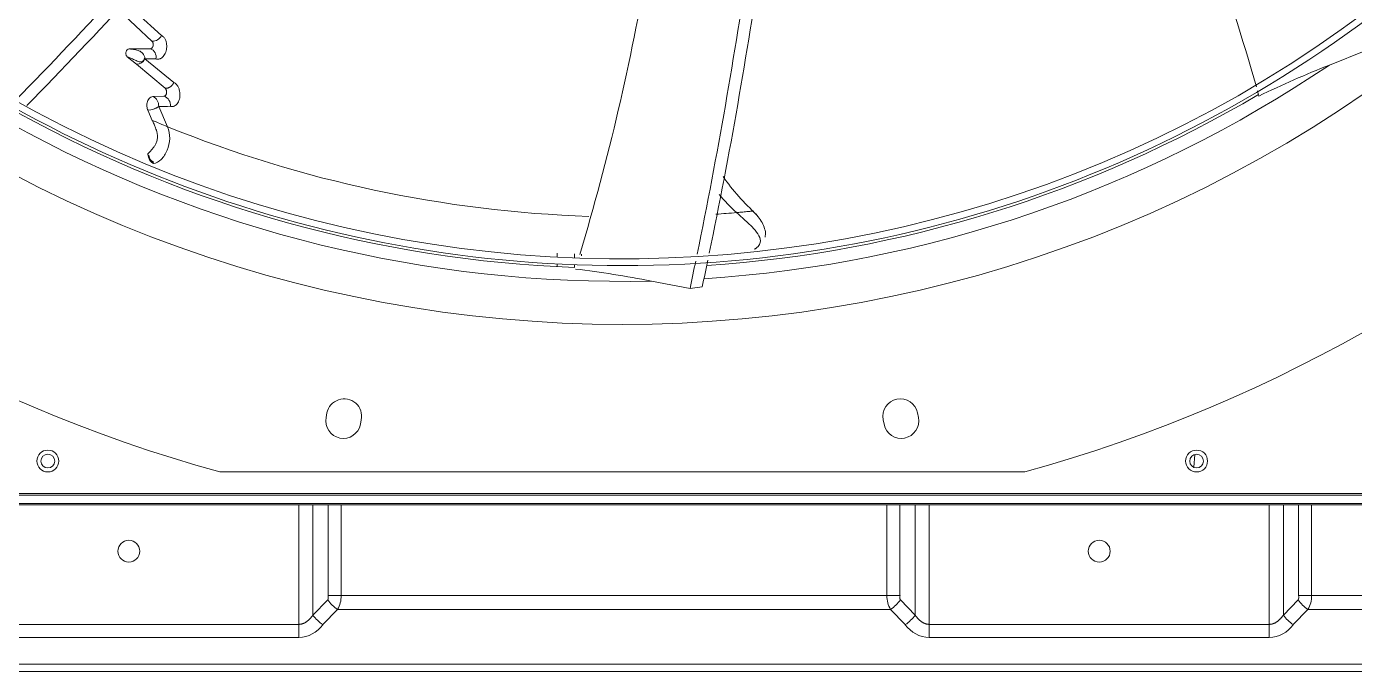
# Model space of a CAD drawing. Header units: millimetres. Extents: x 113490 to 142599, y -20467 to 115.
# Drawn here: x 133460.5 to 133945.9, y -11964.5 to -11728.5 of the extents above; entities that cross this region are included whole.
import ezdxf

# ---------------------------------------------------------------- set-up
doc = ezdxf.new("R2010")
doc.units = ezdxf.units.MM
doc.layers.add('DV3_0', color=7, linetype='Continuous')

msp = doc.modelspace()

# ---------------------------------------------------------------- linework, layer by layer
at = {"layer": 'DV3_0', "color": 7, "linetype": 'Continuous', "lineweight": 15}
for p, q in [((133506.3, -11733.81), (133494.31, -11722.68)), ((133509.8, -11731.77), (133500.67, -11723.51)), ((133497.92, -11736.7), (133505.66, -11736.62)), ((133936.78, -11742.58), (133950.12, -11737.2)), ((133500.6, -11742.25), (133497.29, -11739.54)), ((133511.08, -11751.06), (133500.6, -11742.25)), ((133503.73, -11740.27), (133503.69, -11740.05)), ((133514.27, -11748.98), (133503.73, -11740.27)), ((133506.63, -11754.06), (133510.69, -11753.96)), ((133512, -11765.15), (133508.77, -11757.71)), ((133506.43, -11762.82), (133504.82, -11759.14)), ((133504.74, -11775.19), (133504.75, -11775.17)), ((133654.43, -11812.87), (133654.43, -11811.36)), ((133654.43, -11816.37), (133654.43, -11815.37)), ((133688.89, -11821.62), (133703.03, -11824.31)), ((133703.03, -11824.31), (133707.49, -11823.68)), ((133570.29, -11869.88), (133569.96, -11871.55)), ((133786.52, -11871.55), (133786.19, -11869.88)), ((133582.51, -11874.04), (133582.84, -11872.38)), ((133773.63, -11872.38), (133773.96, -11874.04)), ((133887.55, -11885.08), (133887.18, -11889.76)), ((133825.41, -11891.49), (133531.06, -11891.49)), ((134175.58, -11899.99), (133181.67, -11899.99)), ((134175.58, -11902.99), (133181.67, -11902.99)), ((133435.68, -11903.49), (133560, -11903.49)), ((133565.16, -11903.49), (133560, -11903.49)), ((133565.16, -11903.49), (133570.69, -11903.49)), ((133575.46, -11903.49), (133570.69, -11903.49)), ((133575.46, -11903.49), (133775.02, -11903.49)), ((133779.79, -11903.49), (133775.02, -11903.49)), ((133779.79, -11903.49), (133785.31, -11903.49)), ((133790.48, -11903.49), (133785.31, -11903.49)), ((133914.8, -11903.49), (133790.48, -11903.49)), ((133919.96, -11903.49), (133914.8, -11903.49)), ((133919.96, -11903.49), (133925.49, -11903.49)), ((133930.26, -11903.49), (133925.49, -11903.49)), ((133930.26, -11903.49), (134015.02, -11903.49)), ((133117.62, -11964.49), (134232.86, -11964.49))]:
    msp.add_line(p, q, dxfattribs=at)
at = {"layer": 'DV3_0', "color": 7, "linetype": 'Continuous', "lineweight": 20}
for p, q in [((133660.74, -11813.15), (133660.74, -11811.7)), ((133663.36, -11812.36), (133663.36, -11811.84)), ((133660.74, -11816.66), (133660.74, -11815.65)), ((134188.84, -11899.39), (133168.6, -11899.39)), ((133560, -11947.25), (133560, -11903.49)), ((133565.16, -11943.87), (133565.16, -11903.49)), ((133570.69, -11903.49), (133570.69, -11936.74)), ((133575.46, -11903.49), (133575.46, -11936.74)), ((133775.02, -11936.74), (133775.02, -11903.49)), ((133779.79, -11936.74), (133779.79, -11903.49)), ((133785.31, -11903.49), (133785.31, -11943.87)), ((133790.48, -11903.49), (133790.48, -11947.25)), ((133914.8, -11903.49), (133914.8, -11947.25)), ((133919.96, -11903.49), (133919.96, -11943.87)), ((133925.49, -11903.49), (133925.49, -11936.74)), ((133930.26, -11903.49), (133930.26, -11936.74)), ((133570.69, -11936.74), (133575.46, -11936.74)), ((133775.02, -11936.74), (133575.46, -11936.74)), ((133779.79, -11936.74), (133775.02, -11936.74)), ((133925.49, -11936.74), (133930.26, -11936.74)), ((134015.02, -11936.74), (133930.26, -11936.74)), ((133570.55, -11938.28), (133565.16, -11943.87)), ((133574.13, -11941.77), (133568.74, -11947.36)), ((133776.35, -11941.77), (133574.13, -11941.77)), ((133781.73, -11947.36), (133776.35, -11941.77)), ((133785.31, -11943.87), (133779.93, -11938.28)), ((133925.35, -11938.28), (133919.96, -11943.87)), ((133928.93, -11941.77), (133923.54, -11947.36)), ((134016.35, -11941.77), (133928.93, -11941.77)), ((133560, -11947.25), (133435.68, -11947.25)), ((133560, -11947.25), (133560, -11952.04)), ((133914.8, -11947.25), (133790.48, -11947.25)), ((133790.48, -11947.25), (133790.48, -11952.04)), ((133914.8, -11947.25), (133914.8, -11952.04)), ((133560, -11952.04), (133435.68, -11952.04)), ((133914.8, -11952.04), (133790.48, -11952.04)), ((133117.62, -11961.85), (134232.86, -11961.85))]:
    msp.add_line(p, q, dxfattribs=at)
at = {"layer": 'DV3_0', "color": 7, "linetype": 'Continuous', "lineweight": 15}
for centre, radius in [((133468.23, -11887.49), 4), ((133888.23, -11887.49), 4), ((133468.23, -11887.49), 2.5), ((133888.23, -11887.49), 2.5), ((133497.84, -11920.49), 4), ((133852.64, -11920.49), 4)]:
    msp.add_circle(centre, radius, dxfattribs=at)
for centre, radius, start, end in [((133678.24, -11359.99), 551.5, 195.4775, 254.5225), ((133678.24, -11359.99), 551.5, 285.4775, 344.5225), ((133071.06, -11989.01), 872.25, 15.864, 23.15375), ((132853.84, -11069), 872.24, 310.5122, 317.77416), ((132081.45, -10413.41), 1921.39, 315.69478, 319.02272), ((132145.55, -10469.09), 1840.9, 315.58647, 319.0689), ((133678.24, -11359.99), 453.5, 225.9915, 315.56), ((133678.24, -11359.99), 456, 270, 315.5611), ((133678.24, -11359.99), 456, 226.2335, 270), ((131823.17, -11426.96), 1921.39, 348.44556, 351.75301), ((131907.2, -11439.15), 1840.9, 348.33271, 351.78205), ((133678.24, -11359.99), 477.5, 226.9802, 313.0198), ((132827.37, -11560.89), 872.25, 343.27776, 350.45664), ((133506.59, -11730.27), 3.55, 265.4096, 335.1519), ((133504.62, -11739.65), 3.21, 347.6517, 71.1439), ((133500.77, -11739.05), 3.2, 266.8406, 337.4758), ((133502.28, -11739.51), 1.92, 273.3073, 284.0677), ((133500.31, -11738.63), 3.66, 311.5503, 337.1639), ((133500.83, -11740.23), 2.86, 3.4886, 9.9712), ((133508.17, -11580.93), 159.41, 268.4037, 269.8503), ((134087.95, -12120.93), 407.44, 111.7801, 115.7369), ((133678.24, -11359.99), 457, 273.8842, 300.5991), ((133071.06, -11989.01), 872.25, 15.63642, 15.76533), ((133504.56, -11752.25), 6.9, 272.155, 307.597), ((133504.48, -11752.02), 7.13, 272.7525, 306.9995), ((133504.91, -11757.52), 3.86, 357.1818, 63.5888), ((133509.04, -11585.05), 172.67, 269.9107, 271.3205), ((133509.62, -11757.21), 3.43, 352.2982, 71.7881), ((133678.24, -11359.99), 457, 241.1263, 267.8054), ((133652.86, -11420.07), 372.72, 246.8673, 247.7953), ((133785.99, -11733.14), 86.91, 215.3254, 227.5701), ((133766.72, -11746.22), 68.66, 227.1697, 227.3633), ((133726.71, -11810.12), 0.228, 113.42, 121.4287), ((133725.19, -11806.54), 3.66, 293.0102, 343.8905), ((133726.57, -11808.9), 1.01, 272.8523, 351.7231), ((131823.17, -11426.96), 1921.39, 348.06491, 348.36936), ((131907.2, -11439.15), 1840.9, 347.94302, 348.25074), ((133611.52, -12221.64), 407.44, 79.0531, 83.0099), ((133576.57, -11871.13), 6.4, 348.75, 168.75), ((133779.91, -11871.13), 6.4, 11.25, 191.25), ((133576.24, -11872.79), 6.4, 168.75, 348.75), ((133780.24, -11872.79), 6.4, 191.25, 11.25)]:
    msp.add_arc(centre, radius, start, end, dxfattribs=at)
at = {"layer": 'DV3_0', "color": 7, "linetype": 'Continuous', "lineweight": 20}
for centre, radius, start, end in [((133678.24, -11359.99), 461.75, 273.7025, 304.0494), ((133678.24, -11359.99), 461.75, 240.9755, 271.3224), ((133681.53, -11347.24), 450.99, 247.92, 268.0313), ((133681.53, -11347.24), 450.99, 273.9356, 274.8998), ((133568.9, -11937.36), 1.89, 330.7536, 19.0013), ((133566.13, -11936.97), 9.33, 329.0299, 1.4276), ((133784.35, -11936.97), 9.33, 178.573, 210.9695), ((133781.58, -11937.36), 1.89, 160.9993, 209.2458), ((133923.7, -11937.36), 1.89, 330.7536, 19.0013), ((133920.93, -11936.97), 9.33, 329.0299, 1.4276), ((133559.75, -11941.05), 10.99, 271.315, 324.9258), ((133790.73, -11941.05), 10.99, 215.0741, 268.685), ((133914.55, -11941.05), 10.99, 271.315, 324.9259)]:
    msp.add_arc(centre, radius, start, end, dxfattribs=at)
at = {"layer": 'DV3_0', "color": 7, "linetype": 'Continuous', "lineweight": 15}
for centre, major_axis, start_param, end_param in [((133574.13, -11938.28), (-4.49, 4.33), 1.144952, 1.969202), ((133776.35, -11938.28), (4.49, 4.33), 4.313983, 5.138233), ((133928.93, -11938.28), (-4.49, 4.33), 1.144952, 1.969202), ((133568.74, -11943.87), (-4.49, 4.33), 1.144952, 1.969202), ((133781.73, -11943.87), (4.49, 4.33), 4.313983, 5.138233), ((133923.54, -11943.87), (-4.49, 4.33), 1.144952, 1.969202)]:
    msp.add_ellipse(centre, major_axis=major_axis, ratio=0.436952, start_param=start_param, end_param=end_param, dxfattribs=at)
for points, knots in [([(133505.66, -11736.62), (133505.69, -11736.61), (133505.75, -11736.61), (133505.84, -11736.59), (133505.92, -11736.57), (133506.04, -11736.52), (133506.18, -11736.43), (133506.34, -11736.28), (133506.48, -11736.09), (133506.64, -11735.77), (133506.74, -11735.41), (133506.76, -11735.03), (133506.74, -11734.76), (133506.7, -11734.52), (133506.63, -11734.31), (133506.54, -11734.12), (133506.43, -11733.95), (133506.35, -11733.86), (133506.3, -11733.81)], [0, 0, 0, 0, 0.029616, 0.059226, 0.08909, 0.119465, 0.183347, 0.248712, 0.319828, 0.392571, 0.547826, 0.625223, 0.702226, 0.763016, 0.82292, 0.883392, 0.941921, 1, 1, 1, 1]), ([(133507.76, -11740.34), (133507.91, -11740.37), (133508.2, -11740.45), (133508.63, -11740.45), (133509.05, -11740.37), (133509.44, -11740.22), (133509.79, -11740.02), (133510.44, -11739.51), (133511.24, -11738.39), (133511.67, -11736.81), (133511.73, -11735.47), (133511.62, -11734.42), (133511.28, -11733.35), (133510.69, -11732.36), (133510.11, -11731.97), (133509.8, -11731.77)], [0, 0, 0, 0, 0.04381, 0.08609, 0.127028, 0.166816, 0.205447, 0.242833, 0.392665, 0.553217, 0.628415, 0.712622, 0.803628, 0.899436, 1, 1, 1, 1]), ([(133497.92, -11736.7), (133497.71, -11736.7), (133497.48, -11736.79), (133497.08, -11737.14), (133496.91, -11737.4), (133496.77, -11737.91), (133496.75, -11738.1), (133496.75, -11738.47), (133496.78, -11738.66), (133496.88, -11738.98), (133496.94, -11739.1), (133497.08, -11739.33), (133497.17, -11739.44), (133497.29, -11739.54)], [0, 0, 0, 0, 0.25, 0.25, 0.5, 0.5, 0.625, 0.625, 0.75, 0.75, 0.875, 0.875, 1, 1, 1, 1]), ([(133503.65, -11739.73), (133503.52, -11738.99), (133503.09, -11738.39), (133502.3, -11737.75), (133502.02, -11737.58), (133501.43, -11737.3), (133501.13, -11737.19), (133500.53, -11737.02), (133500.23, -11736.96), (133499.67, -11736.86), (133499.4, -11736.83), (133498.64, -11736.75), (133498.21, -11736.73), (133497.92, -11736.7)], [0, 0, 0, 0, 0.25, 0.25, 0.375, 0.375, 0.5, 0.5, 0.625, 0.625, 0.75, 0.75, 1, 1, 1, 1]), ([(133497.29, -11739.54), (133497.56, -11739.67), (133497.89, -11739.81), (133498.64, -11740.12), (133499.06, -11740.3), (133499.74, -11740.6), (133499.97, -11740.71), (133500.45, -11740.92), (133500.7, -11741.02), (133501.19, -11741.21), (133501.43, -11741.3), (133501.91, -11741.41), (133502.15, -11741.44), (133502.39, -11741.43)], [0, 0, 0, 0, 0.25, 0.25, 0.5, 0.5, 0.625, 0.625, 0.75, 0.75, 0.875, 0.875, 1, 1, 1, 1]), ([(133510.69, -11753.96), (133510.72, -11753.95), (133510.78, -11753.95), (133510.87, -11753.93), (133510.95, -11753.9), (133511.06, -11753.85), (133511.2, -11753.76), (133511.34, -11753.6), (133511.47, -11753.4), (133511.6, -11753.07), (133511.67, -11752.69), (133511.66, -11752.28), (133511.61, -11752), (133511.54, -11751.75), (133511.45, -11751.54), (133511.34, -11751.36), (133511.22, -11751.19), (133511.13, -11751.11), (133511.08, -11751.06)], [0, 0, 0, 0, 0.028889, 0.057627, 0.086479, 0.11571, 0.177534, 0.240964, 0.311146, 0.383316, 0.541481, 0.622894, 0.703916, 0.766967, 0.829357, 0.88782, 0.94427, 1, 1, 1, 1]), ([(133514.27, -11748.98), (133514.25, -11749.02), (133514.22, -11749.11), (133514.15, -11749.23), (133514.08, -11749.36), (133514.01, -11749.48), (133513.94, -11749.6), (133513.86, -11749.71), (133513.78, -11749.81), (133513.7, -11749.92), (133513.61, -11750.01), (133513.53, -11750.11), (133513.44, -11750.2), (133513.35, -11750.28), (133513.27, -11750.36), (133513.18, -11750.43), (133513.09, -11750.5), (133513.01, -11750.56), (133512.92, -11750.62), (133512.83, -11750.67), (133512.69, -11750.76), (133512.48, -11750.86), (133512.22, -11750.97), (133511.94, -11751.04), (133511.66, -11751.09), (133511.37, -11751.1), (133511.18, -11751.08), (133511.08, -11751.06)], [0, 0, 0, 0, 0.032912, 0.064981, 0.096285, 0.126892, 0.156857, 0.186228, 0.215044, 0.243338, 0.271135, 0.298459, 0.325328, 0.351757, 0.377759, 0.403345, 0.428524, 0.453304, 0.477693, 0.501697, 0.525318, 0.596178, 0.669736, 0.746463, 0.826774, 0.911102, 1, 1, 1, 1]), ([(133513.02, -11757.67), (133513.11, -11757.69), (133513.29, -11757.74), (133513.67, -11757.77), (133514.39, -11757.7), (133515.4, -11757.06), (133516.29, -11755.59), (133516.58, -11753.95), (133516.51, -11752.57), (133516.3, -11751.53), (133515.88, -11750.49), (133515.21, -11749.52), (133514.59, -11749.16), (133514.27, -11748.98)], [0, 0, 0, 0, 0.026817, 0.053618, 0.111712, 0.23804, 0.384925, 0.553802, 0.628786, 0.712612, 0.80339, 0.89919, 1, 1, 1, 1]), ([(133504.82, -11759.14), (133504.79, -11759.06), (133504.66, -11758.74), (133504.4, -11757.84), (133504.39, -11756.62), (133504.75, -11755.51), (133505.23, -11754.8), (133505.87, -11754.27), (133506.37, -11754.13), (133506.63, -11754.06)], [0, 0, 0, 0, 0.040312, 0.156894, 0.426143, 0.570564, 0.710966, 0.853069, 1, 1, 1, 1]), ([(133506.43, -11762.82), (133506.53, -11763.05), (133506.75, -11763.53), (133507.15, -11764.43), (133507.56, -11765.42), (133507.94, -11766.48), (133508.18, -11767.37), (133508.3, -11768.16), (133508.34, -11768.77), (133508.3, -11769.4), (133508.19, -11770.06), (133507.97, -11770.77), (133507.63, -11771.54), (133507.2, -11772.25), (133506.8, -11772.81), (133506.49, -11773.2), (133506.24, -11773.5), (133505.99, -11773.78), (133505.75, -11774.05), (133505.51, -11774.3), (133505.29, -11774.54), (133505.09, -11774.76), (133504.9, -11774.98), (133504.8, -11775.1), (133504.75, -11775.17)], [0, 0, 0, 0, 0.040083, 0.086012, 0.159758, 0.214033, 0.27101, 0.312119, 0.349588, 0.378327, 0.427679, 0.47581, 0.526674, 0.604064, 0.662938, 0.69739, 0.732612, 0.768589, 0.805305, 0.842753, 0.880931, 0.919848, 0.959525, 1, 1, 1, 1]), ([(133512, -11765.15), (133512.6, -11766.47), (133512.83, -11767.95), (133512.72, -11770.92), (133512.38, -11772.41), (133511.29, -11775.07), (133510.53, -11776.24), (133508.81, -11777.95), (133507.85, -11778.49), (133506.93, -11778.58)], [0, 0, 0, 0, 0.25, 0.25, 0.5, 0.5, 0.75, 0.75, 1, 1, 1, 1]), ([(133504.74, -11775.19), (133504.74, -11775.19), (133504.74, -11775.2), (133504.75, -11775.23), (133504.76, -11775.26), (133504.77, -11775.29), (133504.8, -11775.34), (133504.83, -11775.4), (133504.89, -11775.49), (133504.98, -11775.61), (133505.09, -11775.76), (133505.18, -11775.86), (133505.23, -11775.92)], [0, 0, 0, 0, 0.045211, 0.094001, 0.147086, 0.205077, 0.268519, 0.337915, 0.463969, 0.614861, 0.787551, 1, 1, 1, 1]), ([(133506.93, -11778.58), (133506.86, -11778.55), (133506.73, -11778.49), (133506.53, -11778.39), (133506.35, -11778.27), (133506.17, -11778.14), (133506, -11777.99), (133505.84, -11777.83), (133505.7, -11777.67), (133505.52, -11777.41), (133505.32, -11777.07), (133505.14, -11776.61), (133505.01, -11776.13), (133504.88, -11775.65), (133504.79, -11775.33), (133504.75, -11775.17)], [0, 0, 0, 0, 0.053269, 0.106492, 0.159506, 0.21227, 0.264868, 0.317343, 0.369492, 0.421041, 0.535657, 0.650611, 0.76611, 0.881911, 1, 1, 1, 1]), ([(133506.78, -11777.99), (133506.73, -11777.97), (133506.63, -11777.92), (133506.48, -11777.84), (133506.34, -11777.75), (133506.21, -11777.66), (133506.09, -11777.57), (133505.94, -11777.43), (133505.77, -11777.24), (133505.57, -11776.91), (133505.38, -11776.47), (133505.28, -11776.11), (133505.23, -11775.92)], [0, 0, 0, 0, 0.065734, 0.129186, 0.19042, 0.249586, 0.306916, 0.362726, 0.475472, 0.588217, 0.784674, 1, 1, 1, 1]), ([(133506.93, -11778.58), (133506.84, -11778.58), (133506.77, -11778.51), (133506.71, -11778.28), (133506.73, -11778.13), (133506.78, -11777.99)], [0, 0, 0, 0, 0.5, 0.5, 1, 1, 1, 1]), ([(133726.08, -11796.03), (133726.08, -11796.03), (133726.07, -11796.03), (133725.97, -11796.03), (133725.69, -11796.05), (133725.16, -11796.1), (133724.6, -11796.16), (133723.83, -11796.23), (133722.89, -11796.32), (133721.68, -11796.43), (133720.64, -11796.52), (133720.05, -11796.58)], [0.4353687, 0.4353687, 0.4353687, 0.4353687, 0.4372935, 0.4998211, 0.6248762, 0.6874038, 0.7499313, 0.8124589, 0.8749865, 0.937514, 1, 1, 1, 1]), ([(133728.71, -11807.55), (133728.87, -11806.78), (133728.69, -11805.94), (133727.77, -11804.16), (133727.04, -11803.23), (133725.29, -11801.35), (133724.27, -11800.39), (133722.21, -11798.52), (133721.16, -11797.6), (133720.22, -11796.73)], [0, 0, 0, 0, 0.25, 0.25, 0.5, 0.5, 0.75, 0.75, 1, 1, 1, 1]), ([(133730.45, -11805.56), (133730.53, -11805.22), (133730.72, -11804.34), (133730.38, -11802.48), (133729.18, -11799.39), (133727.41, -11797.44), (133726.02, -11795.97)], [0, 0, 0, 0, 0.107288, 0.324774, 0.551743, 1, 1, 1, 1])]:
    msp.add_open_spline(points, degree=3, knots=knots, dxfattribs=at)
msp.add_open_spline([(133713.67, -11789.99), (133715.64, -11792.27), (133717.76, -11794.47), (133720.05, -11796.58)], degree=3, dxfattribs=at)
at = {"layer": 'DV3_0', "color": 7, "linetype": 'Continuous', "lineweight": 20}
for points, knots in [([(133565.16, -11943.87), (133565.1, -11943.97), (133564.96, -11944.15), (133564.76, -11944.41), (133564.57, -11944.65), (133564.37, -11944.88), (133564.18, -11945.09), (133563.99, -11945.28), (133563.8, -11945.47), (133563.62, -11945.64), (133563.44, -11945.8), (133563.26, -11945.95), (133563.09, -11946.09), (133562.92, -11946.21), (133562.75, -11946.33), (133562.58, -11946.44), (133562.42, -11946.54), (133562.26, -11946.64), (133562.1, -11946.72), (133561.94, -11946.8), (133561.78, -11946.87), (133561.63, -11946.93), (133561.48, -11946.99), (133561.32, -11947.04), (133561.17, -11947.09), (133561.02, -11947.13), (133560.88, -11947.16), (133560.73, -11947.19), (133560.58, -11947.21), (133560.44, -11947.23), (133560.29, -11947.24), (133560.15, -11947.25), (133560.05, -11947.25), (133560, -11947.25)], [0, 0, 0, 0, 0.049764, 0.097517, 0.143364, 0.187409, 0.229756, 0.270506, 0.309759, 0.347611, 0.384155, 0.419479, 0.453668, 0.486804, 0.518962, 0.550217, 0.580639, 0.610293, 0.639243, 0.667548, 0.695267, 0.722453, 0.749159, 0.775436, 0.80133, 0.82689, 0.85216, 0.877183, 0.902004, 0.92666, 0.951207, 0.975655, 1, 1, 1, 1]), ([(133790.48, -11947.25), (133790.43, -11947.25), (133790.33, -11947.25), (133790.19, -11947.24), (133790.04, -11947.23), (133789.89, -11947.21), (133789.75, -11947.19), (133789.6, -11947.16), (133789.45, -11947.13), (133789.3, -11947.09), (133789.15, -11947.04), (133789, -11946.99), (133788.85, -11946.93), (133788.7, -11946.87), (133788.54, -11946.8), (133788.38, -11946.72), (133788.22, -11946.64), (133788.06, -11946.54), (133787.9, -11946.44), (133787.73, -11946.33), (133787.56, -11946.21), (133787.39, -11946.09), (133787.22, -11945.95), (133787.04, -11945.8), (133786.86, -11945.64), (133786.68, -11945.47), (133786.49, -11945.28), (133786.3, -11945.09), (133786.11, -11944.88), (133785.91, -11944.65), (133785.71, -11944.41), (133785.51, -11944.15), (133785.38, -11943.97), (133785.31, -11943.87)], [0, 0, 0, 0, 0.024412, 0.048868, 0.073402, 0.098058, 0.122875, 0.147897, 0.173164, 0.198721, 0.224613, 0.250887, 0.277591, 0.304775, 0.332491, 0.360794, 0.389741, 0.419393, 0.449811, 0.481063, 0.513218, 0.54635, 0.580536, 0.615856, 0.652395, 0.690243, 0.729491, 0.770236, 0.812578, 0.856615, 0.902458, 0.950192, 1, 1, 1, 1]), ([(133919.96, -11943.87), (133919.9, -11943.97), (133919.76, -11944.15), (133919.56, -11944.41), (133919.37, -11944.65), (133919.17, -11944.88), (133918.98, -11945.09), (133918.79, -11945.28), (133918.6, -11945.47), (133918.42, -11945.64), (133918.24, -11945.8), (133918.06, -11945.95), (133917.89, -11946.09), (133917.72, -11946.21), (133917.55, -11946.33), (133917.38, -11946.44), (133917.22, -11946.54), (133917.06, -11946.64), (133916.9, -11946.72), (133916.74, -11946.8), (133916.58, -11946.87), (133916.43, -11946.93), (133916.28, -11946.99), (133916.12, -11947.04), (133915.97, -11947.09), (133915.83, -11947.13), (133915.68, -11947.16), (133915.53, -11947.19), (133915.38, -11947.21), (133915.24, -11947.23), (133915.09, -11947.24), (133914.95, -11947.25), (133914.85, -11947.25), (133914.8, -11947.25)], [0, 0, 0, 0, 0.049761, 0.097511, 0.143355, 0.187397, 0.229741, 0.27049, 0.309741, 0.347591, 0.384133, 0.419456, 0.453643, 0.486777, 0.518934, 0.550188, 0.580608, 0.610261, 0.63921, 0.667514, 0.695232, 0.722417, 0.749122, 0.775397, 0.801291, 0.826849, 0.852118, 0.87714, 0.901959, 0.926615, 0.951152, 0.975613, 1, 1, 1, 1])]:
    msp.add_open_spline(points, degree=3, knots=knots, dxfattribs=at)

doc.saveas('drawing.dxf')
